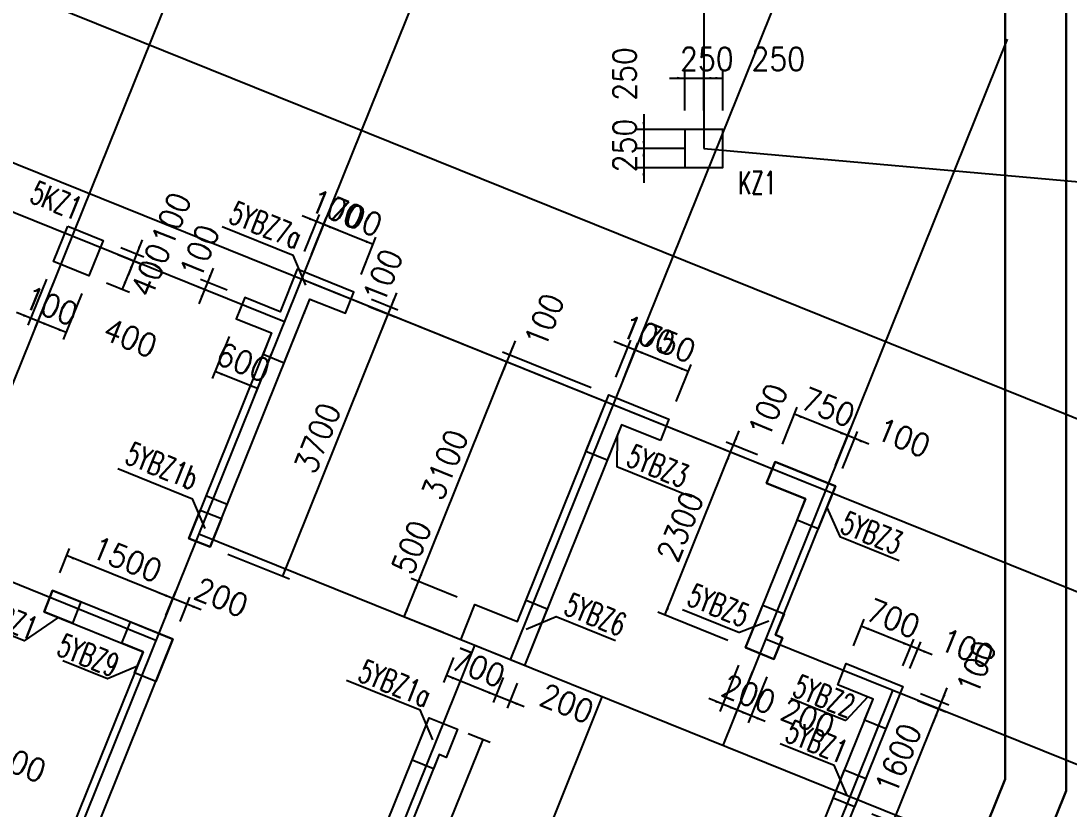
# Model space of a CAD drawing. Extents: x 387171 to 699106, y 11966 to 245688.
# Drawn here: x 554113 to 567842, y 75440 to 85760 of the extents above; entities that cross this region are included whole.
import ezdxf

# ---------------------------------------------------------------- set-up
doc = ezdxf.new("R2010")
doc.units = 0
doc.header["$LTSCALE"] = 100
doc.header["$MEASUREMENT"] = 0
doc.linetypes.add('DASHED', pattern=[19.05, 12.7, -6.35])
for name, color, linetype in [('b边缘构件', 235, 'Continuous'), ('COLU', 7, 'Continuous'), ('colu-主楼', 7, 'Continuous'), ('COLU_DASH', 9, 'DASHED'), ('DIM', 3, 'Continuous'), ('DOTE', 253, 'Continuous'), ('h后浇带(新)', 1, 'Continuous'), ('NUM', 7, 'Continuous'), ('wall-主楼', 2, 'Continuous'), ('Y阴影', 254, 'Continuous'), ('小尺寸', 4, 'Continuous'), ('边缘构件标注', 1, 'Continuous')]:
    doc.layers.add(name, color=color, linetype=linetype)
doc.styles.get("Standard").update_dxf_attribs({"font": 'standard'})
doc.dimstyles.get("Standard").update_dxf_attribs({"dimtxt": 300, "dimasz": 100, "dimexe": 100, "dimexo": 250, "dimgap": 100, "dimtad": 0, "dimtoh": 1, "dimdec": 0, "dimdsep": 46, "dimcen": 0.09, "dimclrt": 7, "dimadec": 0, "dimazin": 0, "dimtfac": 1, "dimtdec": 4, "dimtofl": 0, "dimtmove": 0, "dimatfit": 3, "dimfxl": 1, "dimtolj": 1, "dimtzin": 0, "dimarcsym": 0})

# ---------------------------------------------------------------- blocks, each defined once
blk = doc.blocks.new('*D4456')
at = {"layer": '小尺寸', "color": 0, "linetype": 'ByBlock', "lineweight": -2}
for p, q in [((555422, 82794), (555721, 82673)), ((555703, 82896), (555516, 82432)), ((555384, 82701), (555684, 82580))]:
    blk.add_line(p, q, dxfattribs=at)
for points in [[(555628, 82710), (555650, 82809), (555681, 82797)], [(555591, 82618), (555569, 82519), (555538, 82531)]]:
    blk.add_solid(points, dxfattribs=at)
at = {"layer": '小尺寸', "color": 7, "linetype": 'Continuous', "lineweight": -2, "insert": (556081, 83164), "char_height": 300, "width": 476.67, "attachment_point": 5, "rotation": 68.0454}
blk.add_mtext('100', dxfattribs=at)
blk = doc.blocks.new('*D83')
at = {"layer": '小尺寸', "color": 0, "linetype": 'ByBlock', "lineweight": -2}
for p, q in [((555384, 82701), (555684, 82580)), ((555591, 82618), (555441, 82247)), ((555235, 82330), (555534, 82209))]:
    blk.add_line(p, q, dxfattribs=at)
for points in [[(555591, 82618), (555569, 82519), (555538, 82531)], [(555441, 82247), (555463, 82346), (555494, 82333)]]:
    blk.add_solid(points, dxfattribs=at)
at = {"layer": '小尺寸', "color": 7, "linetype": 'Continuous', "lineweight": -2, "insert": (555812, 82497), "char_height": 300, "width": 576.67, "attachment_point": 5, "rotation": 68.0454}
blk.add_mtext('400', dxfattribs=at)
blk = doc.blocks.new('*D984')
at = {"layer": '小尺寸', "color": 0, "linetype": 'ByBlock', "lineweight": -2}
for p, q in [((554538, 82341), (554295, 81738)), ((554909, 82191), (554666, 81589)), ((554704, 81681), (554333, 81831))]:
    blk.add_line(p, q, dxfattribs=at)
for points in [[(554333, 81831), (554432, 81809), (554419, 81778)], [(554704, 81681), (554605, 81703), (554617, 81734)]]:
    blk.add_solid(points, dxfattribs=at)
at = {"layer": '小尺寸', "color": 7, "linetype": 'Continuous', "lineweight": -2, "insert": (555545, 81612), "char_height": 300, "width": 576.67, "attachment_point": 5, "rotation": 338.0454}
blk.add_mtext('400', dxfattribs=at)
blk = doc.blocks.new('*D610')
at = {"layer": '小尺寸', "color": 0, "linetype": 'ByBlock', "lineweight": -2}
for p, q in [((554446, 82378), (554203, 81776)), ((554538, 82341), (554295, 81738)), ((554518, 81756), (554055, 81943))]:
    blk.add_line(p, q, dxfattribs=at)
for points in [[(554240, 81868), (554141, 81890), (554153, 81921)], [(554333, 81831), (554432, 81809), (554419, 81778)]]:
    blk.add_solid(points, dxfattribs=at)
at = {"layer": '小尺寸', "color": 7, "linetype": 'Continuous', "lineweight": -2, "insert": (554506, 82030), "char_height": 300, "width": 476.67, "attachment_point": 5, "rotation": 338.0454}
blk.add_mtext('100', dxfattribs=at)
blk = doc.blocks.new('*D1362')
at = {"layer": '小尺寸', "color": 0, "linetype": 'ByBlock', "lineweight": -2}
for p, q in [((559780, 77425), (559648, 77097)), ((560335, 76928), (559686, 77190)), ((560430, 77163), (560298, 76835))]:
    blk.add_line(p, q, dxfattribs=at)
for points in [[(559686, 77190), (559785, 77168), (559772, 77137)], [(560335, 76928), (560236, 76950), (560248, 76981)]]:
    blk.add_solid(points, dxfattribs=at)
at = {"layer": '小尺寸', "color": 7, "linetype": 'Continuous', "lineweight": -2, "insert": (560104, 77291), "char_height": 300, "width": 566.67, "attachment_point": 5, "rotation": 338.0454}
blk.add_mtext('700', dxfattribs=at)
blk = doc.blocks.new('*D1127')
at = {"layer": '小尺寸', "color": 0, "linetype": 'ByBlock', "lineweight": -2}
for p, q in [((559132, 77956), (559319, 78419)), ((559829, 78214), (559226, 78457)), ((559642, 77750), (559039, 77993))]:
    blk.add_line(p, q, dxfattribs=at)
for points in [[(559319, 78419), (559297, 78320), (559266, 78333)], [(559132, 77956), (559154, 78055), (559185, 78042)]]:
    blk.add_solid(points, dxfattribs=at)
at = {"layer": '小尺寸', "color": 7, "linetype": 'Continuous', "lineweight": -2, "insert": (559230, 78868), "char_height": 300, "width": 566.67, "attachment_point": 5, "rotation": 68.0454}
blk.add_mtext('500', dxfattribs=at)
blk = doc.blocks.new('*D1889')
at = {"layer": '小尺寸', "color": 0, "linetype": 'ByBlock', "lineweight": -2}
for p, q in [((560403, 81109), (560590, 81573)), ((561582, 80957), (560422, 81425)), ((561544, 80865), (560385, 81332))]:
    blk.add_line(p, q, dxfattribs=at)
for points in [[(560515, 81387), (560537, 81486), (560568, 81474)], [(560478, 81295), (560456, 81196), (560425, 81208)]]:
    blk.add_solid(points, dxfattribs=at)
at = {"layer": '小尺寸', "color": 7, "linetype": 'Continuous', "lineweight": -2, "insert": (560968, 81841), "char_height": 300, "width": 476.67, "attachment_point": 5, "rotation": 68.0454}
blk.add_mtext('100', dxfattribs=at)
blk = doc.blocks.new('*D4438')
at = {"layer": '小尺寸', "color": 0, "linetype": 'ByBlock', "lineweight": -2}
for p, q in [((566049, 77461), (565585, 77648)), ((565667, 77316), (565808, 77666)), ((565759, 77279), (565901, 77629))]:
    blk.add_line(p, q, dxfattribs=at)
for points in [[(565770, 77573), (565671, 77595), (565684, 77626)], [(565863, 77536), (565962, 77514), (565950, 77483)]]:
    blk.add_solid(points, dxfattribs=at)
at = {"layer": '小尺寸', "color": 7, "linetype": 'Continuous', "lineweight": -2, "insert": (566504, 77547), "char_height": 300, "width": 476.67, "attachment_point": 5, "rotation": 338.0454}
blk.add_mtext('100', dxfattribs=at)
blk = doc.blocks.new('*D56')
at = {"layer": '小尺寸', "color": 0, "linetype": 'ByBlock', "lineweight": -2}
for p, q in [((565017, 77578), (565159, 77928)), ((565770, 77573), (565121, 77835)), ((565667, 77316), (565808, 77666))]:
    blk.add_line(p, q, dxfattribs=at)
for points in [[(565121, 77835), (565220, 77813), (565208, 77782)], [(565770, 77573), (565671, 77595), (565684, 77626)]]:
    blk.add_solid(points, dxfattribs=at)
at = {"layer": '小尺寸', "color": 7, "linetype": 'Continuous', "lineweight": -2, "insert": (565539, 77936), "char_height": 300, "width": 566.67, "attachment_point": 5, "rotation": 338.0454}
blk.add_mtext('700', dxfattribs=at)
blk = doc.blocks.new('*D4235')
at = {"layer": '小尺寸', "color": 0, "linetype": 'ByBlock', "lineweight": -2}
for p, q in [((565538, 75266), (566136, 76750)), ((565858, 76862), (566229, 76712)), ((565259, 75378), (565630, 75228))]:
    blk.add_line(p, q, dxfattribs=at)
for points in [[(566136, 76750), (566114, 76651), (566083, 76663)], [(565538, 75266), (565560, 75365), (565591, 75352)]]:
    blk.add_solid(points, dxfattribs=at)
at = {"layer": '小尺寸', "color": 7, "linetype": 'Continuous', "lineweight": -2, "insert": (565605, 76101), "char_height": 300, "width": 685, "attachment_point": 5, "rotation": 68.0454}
blk.add_mtext('1600', dxfattribs=at)
blk = doc.blocks.new('*D576')
at = {"layer": '小尺寸', "color": 0, "linetype": 'ByBlock', "lineweight": -2}
for p, q in [((566061, 76564), (566248, 77028)), ((565895, 76954), (566266, 76805)), ((565858, 76862), (566229, 76712))]:
    blk.add_line(p, q, dxfattribs=at)
for points in [[(566173, 76842), (566195, 76941), (566226, 76929)], [(566136, 76750), (566114, 76651), (566083, 76663)]]:
    blk.add_solid(points, dxfattribs=at)
at = {"layer": '小尺寸', "color": 7, "linetype": 'Continuous', "lineweight": -2, "insert": (566626, 77296), "char_height": 300, "width": 476.67, "attachment_point": 5, "rotation": 68.0454}
blk.add_mtext('100', dxfattribs=at)
blk = doc.blocks.new('*D199')
at = {"layer": '小尺寸', "color": 0, "linetype": 'ByBlock', "lineweight": -2}
for p, q in [((563698, 77247), (563455, 76644)), ((563884, 77172), (563641, 76569)), ((563864, 76587), (563307, 76812))]:
    blk.add_line(p, q, dxfattribs=at)
for points in [[(563493, 76737), (563394, 76759), (563406, 76790)], [(563678, 76662), (563777, 76640), (563765, 76609)]]:
    blk.add_solid(points, dxfattribs=at)
at = {"layer": '小尺寸', "color": 7, "linetype": 'Continuous', "lineweight": -2, "insert": (564422, 76632), "char_height": 300, "width": 566.67, "attachment_point": 5, "rotation": 338.0454}
blk.add_mtext('200', dxfattribs=at)
blk = doc.blocks.new('*D1103')
at = {"layer": '小尺寸', "color": 0, "linetype": 'ByBlock', "lineweight": -2}
for p, q in [((563334, 79928), (563521, 80391)), ((563761, 80079), (563353, 80243)), ((563724, 79986), (563316, 80150))]:
    blk.add_line(p, q, dxfattribs=at)
for points in [[(563446, 80206), (563468, 80305), (563499, 80292)], [(563409, 80113), (563387, 80014), (563356, 80027)]]:
    blk.add_solid(points, dxfattribs=at)
at = {"layer": '小尺寸', "color": 7, "linetype": 'Continuous', "lineweight": -2, "insert": (563899, 80660), "char_height": 300, "width": 476.67, "attachment_point": 5, "rotation": 68.0454}
blk.add_mtext('100', dxfattribs=at)
blk = doc.blocks.new('*D1665')
at = {"layer": '小尺寸', "color": 0, "linetype": 'ByBlock', "lineweight": -2}
for p, q in [((563513, 77322), (563270, 76719)), ((563698, 77247), (563455, 76644)), ((563678, 76662), (563122, 76886))]:
    blk.add_line(p, q, dxfattribs=at)
for points in [[(563307, 76812), (563208, 76834), (563220, 76865)], [(563493, 76737), (563591, 76715), (563579, 76684)]]:
    blk.add_solid(points, dxfattribs=at)
at = {"layer": '小尺寸', "color": 7, "linetype": 'Continuous', "lineweight": -2, "insert": (563647, 76944), "char_height": 300, "width": 566.67, "attachment_point": 5, "rotation": 338.0454}
blk.add_mtext('200', dxfattribs=at)
blk = doc.blocks.new('*D1424')
at = {"layer": '小尺寸', "color": 0, "linetype": 'ByBlock', "lineweight": -2}
for p, q in [((562549, 77980), (563409, 80113)), ((563724, 79986), (563316, 80150)), ((563374, 77647), (562456, 78017))]:
    blk.add_line(p, q, dxfattribs=at)
for points in [[(563409, 80113), (563387, 80014), (563356, 80027)], [(562549, 77980), (562571, 78079), (562602, 78066)]]:
    blk.add_solid(points, dxfattribs=at)
at = {"layer": '小尺寸', "color": 7, "linetype": 'Continuous', "lineweight": -2, "insert": (562747, 79140), "char_height": 300, "width": 780, "attachment_point": 5, "rotation": 68.0454}
blk.add_mtext('2300', dxfattribs=at)
blk = doc.blocks.new('*D1597')
at = {"layer": '小尺寸', "color": 0, "linetype": 'ByBlock', "lineweight": -2}
for p, q in [((565219, 80217), (564755, 80404)), ((564782, 79937), (564978, 80422)), ((564875, 79899), (565071, 80385))]:
    blk.add_line(p, q, dxfattribs=at)
for points in [[(564941, 80330), (564842, 80351), (564854, 80382)], [(565033, 80292), (565132, 80270), (565120, 80239)]]:
    blk.add_solid(points, dxfattribs=at)
at = {"layer": '小尺寸', "color": 7, "linetype": 'Continuous', "lineweight": -2, "insert": (565674, 80303), "char_height": 300, "width": 476.67, "attachment_point": 5, "rotation": 338.0454}
blk.add_mtext('100', dxfattribs=at)
blk = doc.blocks.new('*D2500')
at = {"layer": '小尺寸', "color": 0, "linetype": 'ByBlock', "lineweight": -2}
for p, q in [((564087, 80217), (564282, 80703)), ((564941, 80330), (564245, 80610)), ((564782, 79937), (564978, 80422))]:
    blk.add_line(p, q, dxfattribs=at)
for points in [[(564245, 80610), (564344, 80588), (564332, 80557)], [(564941, 80330), (564842, 80351), (564854, 80382)]]:
    blk.add_solid(points, dxfattribs=at)
at = {"layer": '小尺寸', "color": 7, "linetype": 'Continuous', "lineweight": -2, "insert": (564686, 80702), "char_height": 300, "width": 566.67, "attachment_point": 5, "rotation": 338.0454}
blk.add_mtext('750', dxfattribs=at)
blk = doc.blocks.new('*D2121')
at = {"layer": '小尺寸', "color": 0, "linetype": 'ByBlock', "lineweight": -2}
for p, q in [((562000, 81058), (562196, 81544)), ((562854, 81171), (562158, 81451)), ((562696, 80778), (562891, 81263))]:
    blk.add_line(p, q, dxfattribs=at)
for points in [[(562158, 81451), (562257, 81429), (562245, 81398)], [(562854, 81171), (562755, 81193), (562767, 81224)]]:
    blk.add_solid(points, dxfattribs=at)
at = {"layer": '小尺寸', "color": 7, "linetype": 'Continuous', "lineweight": -2, "insert": (562600, 81543), "char_height": 300, "width": 566.67, "attachment_point": 5, "rotation": 338.0454}
blk.add_mtext('750', dxfattribs=at)
blk = doc.blocks.new('*D3025')
at = {"layer": '小尺寸', "color": 0, "linetype": 'ByBlock', "lineweight": -2}
for p, q in [((562344, 81376), (561880, 81563)), ((561907, 81096), (562103, 81581)), ((562000, 81058), (562196, 81544))]:
    blk.add_line(p, q, dxfattribs=at)
for points in [[(562066, 81489), (561967, 81510), (561979, 81541)], [(562158, 81451), (562257, 81429), (562245, 81398)]]:
    blk.add_solid(points, dxfattribs=at)
at = {"layer": '小尺寸', "color": 7, "linetype": 'Continuous', "lineweight": -2, "insert": (562332, 81651), "char_height": 300, "width": 476.67, "attachment_point": 5, "rotation": 338.0454}
blk.add_mtext('100', dxfattribs=at)
blk = doc.blocks.new('*D2618')
at = {"layer": '小尺寸', "color": 0, "linetype": 'ByBlock', "lineweight": -2}
for p, q in [((560430, 77163), (560298, 76835)), ((560615, 77088), (560483, 76761)), ((560706, 76778), (560149, 77003))]:
    blk.add_line(p, q, dxfattribs=at)
for points in [[(560335, 76928), (560236, 76950), (560248, 76981)], [(560520, 76853), (560619, 76831), (560607, 76800)]]:
    blk.add_solid(points, dxfattribs=at)
at = {"layer": '小尺寸', "color": 7, "linetype": 'Continuous', "lineweight": -2, "insert": (561264, 76823), "char_height": 300, "width": 566.67, "attachment_point": 5, "rotation": 338.0454}
blk.add_mtext('200', dxfattribs=at)
blk = doc.blocks.new('*D709')
at = {"layer": '小尺寸', "color": 0, "linetype": 'ByBlock', "lineweight": -2}
for p, q in [((559319, 78419), (560478, 81295)), ((560988, 81089), (560385, 81332)), ((559829, 78214), (559226, 78457))]:
    blk.add_line(p, q, dxfattribs=at)
for points in [[(560478, 81295), (560456, 81196), (560425, 81208)], [(559319, 78419), (559341, 78518), (559372, 78506)]]:
    blk.add_solid(points, dxfattribs=at)
at = {"layer": '小尺寸', "color": 7, "linetype": 'Continuous', "lineweight": -2, "insert": (559666, 79950), "char_height": 300, "width": 775, "attachment_point": 5, "rotation": 68.0454}
blk.add_mtext('3100', dxfattribs=at)
blk = doc.blocks.new('*D3503')
at = {"layer": '小尺寸', "color": 0, "linetype": 'ByBlock', "lineweight": -2}
for p, q in [((556839, 81629), (556617, 81078)), ((557393, 81399), (557174, 80854)), ((557211, 80947), (556654, 81171))]:
    blk.add_line(p, q, dxfattribs=at)
for points in [[(556654, 81171), (556753, 81149), (556741, 81118)], [(557211, 80947), (557112, 80969), (557124, 81000)]]:
    blk.add_solid(points, dxfattribs=at)
at = {"layer": '小尺寸', "color": 7, "linetype": 'Continuous', "lineweight": -2, "insert": (557026, 81291), "char_height": 300, "width": 556.67, "attachment_point": 5, "rotation": 338.0454}
blk.add_mtext('600', dxfattribs=at)
blk = doc.blocks.new('*D3143')
at = {"layer": '小尺寸', "color": 0, "linetype": 'ByBlock', "lineweight": -2}
for p, q in [((557919, 82703), (558115, 83189)), ((558727, 82834), (558077, 83096)), ((558568, 82442), (558764, 82927))]:
    blk.add_line(p, q, dxfattribs=at)
for points in [[(558077, 83096), (558176, 83074), (558164, 83043)], [(558727, 82834), (558628, 82856), (558640, 82887)]]:
    blk.add_solid(points, dxfattribs=at)
at = {"layer": '小尺寸', "color": 7, "linetype": 'Continuous', "lineweight": -2, "insert": (558495, 83197), "char_height": 300, "width": 566.67, "attachment_point": 5, "rotation": 338.0454}
blk.add_mtext('700', dxfattribs=at)
blk = doc.blocks.new('*D4010')
at = {"layer": '小尺寸', "color": 0, "linetype": 'ByBlock', "lineweight": -2}
for p, q in [((558263, 83021), (557799, 83208)), ((557826, 82741), (558022, 83226)), ((557919, 82703), (558115, 83189))]:
    blk.add_line(p, q, dxfattribs=at)
for points in [[(557985, 83134), (557886, 83156), (557898, 83186)], [(558077, 83096), (558176, 83074), (558164, 83043)]]:
    blk.add_solid(points, dxfattribs=at)
at = {"layer": '小尺寸', "color": 7, "linetype": 'Continuous', "lineweight": -2, "insert": (558251, 83296), "char_height": 300, "width": 476.67, "attachment_point": 5, "rotation": 338.0454}
blk.add_mtext('100', dxfattribs=at)
blk = doc.blocks.new('*D4178')
at = {"layer": '小尺寸', "color": 0, "linetype": 'ByBlock', "lineweight": -2}
for p, q in [((556632, 82521), (556445, 82058)), ((556775, 82140), (556427, 82280)), ((556813, 82233), (556464, 82373))]:
    blk.add_line(p, q, dxfattribs=at)
for points in [[(556557, 82336), (556579, 82435), (556610, 82422)], [(556520, 82243), (556498, 82144), (556467, 82157)]]:
    blk.add_solid(points, dxfattribs=at)
at = {"layer": '小尺寸', "color": 7, "linetype": 'Continuous', "lineweight": -2, "insert": (556452, 82743), "char_height": 300, "width": 476.67, "attachment_point": 5, "rotation": 68.0454}
blk.add_mtext('100', dxfattribs=at)
blk = doc.blocks.new('*D3948')
at = {"layer": '小尺寸', "color": 0, "linetype": 'ByBlock', "lineweight": -2}
for p, q in [((558707, 82116), (559052, 81977)), ((559034, 82200), (558847, 81736)), ((558669, 82024), (559014, 81885))]:
    blk.add_line(p, q, dxfattribs=at)
for points in [[(558959, 82015), (558981, 82114), (559012, 82101)], [(558921, 81922), (558899, 81823), (558869, 81835)]]:
    blk.add_solid(points, dxfattribs=at)
at = {"layer": '小尺寸', "color": 7, "linetype": 'Continuous', "lineweight": -2, "insert": (558853, 82422), "char_height": 300, "width": 476.67, "attachment_point": 5, "rotation": 68.0454}
blk.add_mtext('100', dxfattribs=at)
blk = doc.blocks.new('*D542')
at = {"layer": '小尺寸', "color": 0, "linetype": 'ByBlock', "lineweight": -2}
for p, q in [((558671, 72643), (560167, 76352)), ((559973, 76431), (560259, 76315)), ((558477, 72721), (558764, 72605))]:
    blk.add_line(p, q, dxfattribs=at)
for points in [[(560167, 76352), (560145, 76254), (560114, 76266)], [(558671, 72643), (558693, 72742), (558724, 72729)]]:
    blk.add_solid(points, dxfattribs=at)
at = {"layer": '小尺寸', "color": 7, "linetype": 'Continuous', "lineweight": -2, "insert": (559187, 74591), "char_height": 300, "width": 790, "attachment_point": 5, "rotation": 68.0454}
blk.add_mtext('4000', dxfattribs=at)
blk = doc.blocks.new('*D2148')
at = {"layer": '小尺寸', "color": 0, "linetype": 'ByBlock', "lineweight": -2}
for p, q in [((556474, 78048), (555917, 78273)), ((556012, 77973), (556140, 78291)), ((556198, 77898), (556326, 78216))]:
    blk.add_line(p, q, dxfattribs=at)
for points in [[(556103, 78198), (556004, 78220), (556016, 78251)], [(556288, 78123), (556387, 78101), (556375, 78070)]]:
    blk.add_solid(points, dxfattribs=at)
at = {"layer": '小尺寸', "color": 7, "linetype": 'Continuous', "lineweight": -2, "insert": (556737, 78212), "char_height": 300, "width": 566.67, "attachment_point": 5, "rotation": 338.0454}
blk.add_mtext('200', dxfattribs=at)
blk = doc.blocks.new('*D3069')
at = {"layer": '小尺寸', "color": 0, "linetype": 'ByBlock', "lineweight": -2}
for p, q in [((554621, 78534), (554749, 78852)), ((556103, 78198), (554712, 78759)), ((556012, 77973), (556140, 78291))]:
    blk.add_line(p, q, dxfattribs=at)
for points in [[(554712, 78759), (554811, 78737), (554798, 78706)], [(556103, 78198), (556004, 78220), (556016, 78251)]]:
    blk.add_solid(points, dxfattribs=at)
at = {"layer": '小尺寸', "color": 7, "linetype": 'Continuous', "lineweight": -2, "insert": (555501, 78710), "char_height": 300, "width": 690, "attachment_point": 5, "rotation": 338.0454}
blk.add_mtext('1500', dxfattribs=at)
blk = doc.blocks.new('*D2655')
at = {"layer": '小尺寸', "color": 0, "linetype": 'ByBlock', "lineweight": -2}
for p, q in [((553462, 75659), (553628, 76071)), ((553869, 75866), (553405, 76053)), ((553555, 75621), (553721, 76033))]:
    blk.add_line(p, q, dxfattribs=at)
for points in [[(553591, 75978), (553492, 76000), (553504, 76031)], [(553683, 75940), (553782, 75918), (553770, 75888)]]:
    blk.add_solid(points, dxfattribs=at)
at = {"layer": '小尺寸', "color": 7, "linetype": 'Continuous', "lineweight": -2, "insert": (554091, 76046), "char_height": 300, "width": 476.67, "attachment_point": 5, "rotation": 338.0454}
blk.add_mtext('100', dxfattribs=at)
blk = doc.blocks.new('*D2927')
at = {"layer": '小尺寸', "color": 0, "linetype": 'ByBlock', "lineweight": -2}
for p, q in [((558669, 82023), (559014, 81884)), ((558921, 81922), (557538, 78490)), ((556822, 78779), (557631, 78453))]:
    blk.add_line(p, q, dxfattribs=at)
for points in [[(558921, 81922), (558899, 81823), (558868, 81835)], [(557538, 78490), (557560, 78589), (557591, 78577)]]:
    blk.add_solid(points, dxfattribs=at)
at = {"layer": '小尺寸', "color": 7, "linetype": 'Continuous', "lineweight": -2, "insert": (557998, 80299), "char_height": 300, "width": 780, "attachment_point": 5, "rotation": 68.0454}
blk.add_mtext('3700', dxfattribs=at)
blk = doc.blocks.new('*D3881')
at = {"layer": 'DIM', "color": 0, "linetype": 'ByBlock', "lineweight": -2}
for p, q in [((562608, 85012), (563258, 85012)), ((562808, 84589), (562808, 85112)), ((563058, 84589), (563058, 85112))]:
    blk.add_line(p, q, dxfattribs=at)
for points in [[(562808, 85012), (562708, 84995), (562708, 85029)], [(563058, 85012), (563158, 85029), (563158, 84995)]]:
    blk.add_solid(points, dxfattribs=at)
at = {"layer": 'DIM', "color": 7, "linetype": 'Continuous', "lineweight": -2, "insert": (563098, 85262), "char_height": 300, "width": 566.67, "attachment_point": 5}
blk.add_mtext('250', dxfattribs=at)
blk = doc.blocks.new('*D2875')
at = {"layer": 'DIM', "color": 0, "linetype": 'ByBlock', "lineweight": -2}
for p, q in [((563058, 84589), (563058, 85112)), ((563058, 85012), (563308, 85012)), ((563308, 84589), (563308, 85112))]:
    blk.add_line(p, q, dxfattribs=at)
for points in [[(563058, 85012), (563158, 85029), (563158, 84995)], [(563308, 85012), (563208, 84995), (563208, 85029)]]:
    blk.add_solid(points, dxfattribs=at)
at = {"layer": 'DIM', "color": 7, "linetype": 'Continuous', "lineweight": -2, "insert": (564034, 85262), "char_height": 300, "width": 566.67, "attachment_point": 5}
blk.add_mtext('250', dxfattribs=at)
blk = doc.blocks.new('*D212')
at = {"layer": 'DIM', "color": 0, "linetype": 'ByBlock', "lineweight": -2}
for p, q in [((562271, 84539), (562271, 83889)), ((562808, 84339), (562171, 84339)), ((562808, 84089), (562171, 84089))]:
    blk.add_line(p, q, dxfattribs=at)
for points in [[(562271, 84339), (562254, 84439), (562288, 84439)], [(562271, 84089), (562288, 83989), (562254, 83989)]]:
    blk.add_solid(points, dxfattribs=at)
at = {"layer": 'DIM', "color": 7, "linetype": 'Continuous', "lineweight": -2, "insert": (562021, 85066), "char_height": 300, "width": 566.67, "attachment_point": 5, "rotation": 90}
blk.add_mtext('250', dxfattribs=at)
blk = doc.blocks.new('*D3759')
at = {"layer": 'DIM', "color": 0, "linetype": 'ByBlock', "lineweight": -2}
for p, q in [((562271, 84289), (562271, 83639)), ((562808, 84089), (562171, 84089)), ((562808, 83839), (562171, 83839))]:
    blk.add_line(p, q, dxfattribs=at)
for points in [[(562271, 84089), (562254, 84189), (562288, 84189)], [(562271, 83839), (562288, 83739), (562254, 83739)]]:
    blk.add_solid(points, dxfattribs=at)
at = {"layer": 'DIM', "color": 7, "linetype": 'Continuous', "lineweight": -2, "insert": (562021, 84129), "char_height": 300, "width": 566.67, "attachment_point": 5, "rotation": 90}
blk.add_mtext('250', dxfattribs=at)
blk = doc.blocks.new('1')
at = {"layer": 'h后浇带(新)', "color": 6, "lineweight": 30}
for p, q in [((617913, 550880), (632181, 534727)), ((617314, 550350), (631479, 534314))]:
    blk.add_line(p, q, dxfattribs=at)
for points in [[(632181, 534727), (634510, 528149), (635020, 526711)], [(631479, 534314), (633756, 527882), (634068, 527003)]]:
    blk.add_lwpolyline(points, dxfattribs=at)
blk = doc.blocks.new('后浇带现场')
at = {"color": 1, "lineweight": 30, "rotation": 318.5460777723208}
blk.add_blockref('1', (-77006, 620463), dxfattribs=at)

msp = doc.modelspace()

# ---------------------------------------------------------------- hatches: boundary and pattern name
at = {"layer": 'Y阴影'}
h = msp.add_hatch(dxfattribs=at)
h.set_pattern_fill('ANSI31', color=256, scale=25, angle=-21.95462, style=0)
h.set_pattern_definition([])
h.paths.add_polyline_path([(557899, 82118.7), (558362.7, 81931.8), (558474.9, 82210), (557732.9, 82509.1), (557508.6, 81952.7), (557044.8, 82139.6), (556932.7, 81861.4), (557396.4, 81674.4), (557284.3, 81396.2), (557562.5, 81284)], flags=0)
h = msp.add_hatch(dxfattribs=at)
h.set_pattern_fill('ANSI31', color=256, scale=25, angle=-21.95462, style=0)
h.set_pattern_definition([])
h.paths.add_polyline_path([(562490, 80268.1), (561979.7, 80473.3), (561793, 80010), (561514.7, 80122.1), (561813.8, 80864.1), (562602.1, 80546)], flags=0)
h = msp.add_hatch(dxfattribs=at)
h.set_pattern_fill('ANSI31', color=256, scale=25, angle=-21.95462, style=0)
h.set_pattern_definition([])
h.paths.add_polyline_path([(564781.6, 79667.4), (564557.3, 79111), (564279.1, 79223.1), (564391.2, 79501.4), (563881.1, 79707), (563993.3, 79985.2)], flags=0)
h = msp.add_hatch(dxfattribs=at)
h.set_pattern_fill('ANSI31', color=256, scale=25, angle=-21.95462, style=0)
h.set_pattern_definition([])
h.paths.add_polyline_path([(556739.9, 79243.3), (556590.3, 78872.3), (556312.1, 78984.5), (556461.6, 79355.4)], flags=0)
h = msp.add_hatch(dxfattribs=at)
h.set_pattern_fill('ANSI31', color=256, scale=25, angle=-21.95462, style=0)
h.set_pattern_definition([])
h.paths.add_polyline_path([(554898.6, 78152.6), (554786.4, 77874.4), (554415.4, 78023.9), (554527.6, 78302.2)], flags=0)
h = msp.add_hatch(dxfattribs=at)
h.set_pattern_fill('ANSI31', color=256, scale=25, angle=-21.95462, style=0)
h.set_pattern_definition([])
h.paths.add_polyline_path([(564089.3, 77682.4), (563977.1, 77404.1), (563606.1, 77553.7), (563830.4, 78110.1), (564108.7, 77998), (563996.5, 77719.7)], flags=0)
h = msp.add_hatch(dxfattribs=at)
h.set_pattern_fill('ANSI31', color=256, scale=25, angle=-21.95462, style=0)
h.set_pattern_definition([])
h.paths.add_polyline_path([(556104.3, 77666.6), (555880, 77110.1), (555601.7, 77222.2), (555713.9, 77500.5), (555435.6, 77612.7), (555547.8, 77890.9)], flags=0)
h = msp.add_hatch(dxfattribs=at)
h.set_pattern_fill('ANSI31', color=256, scale=25, angle=-21.95462, style=0)
h.set_pattern_definition([])
h.paths.add_polyline_path([(565666, 77046.8), (565441.7, 76490.3), (565163.4, 76602.4), (565275.6, 76880.7), (564811.8, 77067.6), (564924, 77345.9)], flags=0)
h = msp.add_hatch(dxfattribs=at)
h.set_pattern_fill('ANSI31', color=256, scale=25, angle=-21.95462, style=0)
h.set_pattern_definition([])
h.paths.add_polyline_path([(559516.6, 75967.6), (559238.3, 76079.8), (559462.6, 76636.3), (559833.6, 76486.7), (559684.1, 76115.7), (559591.3, 76153.1)], flags=0)
h = msp.add_hatch(dxfattribs=at)
h.set_pattern_fill('ANSI31', color=256, scale=25, angle=-21.95462, style=0)
h.set_pattern_definition([])
h.paths.add_polyline_path([(565180, 75841.1), (565030.4, 75470.1), (564752.2, 75582.2), (564901.7, 75953.2)], flags=0)

# ---------------------------------------------------------------- linework, layer by layer
at = {"layer": 'b边缘构件'}
for points in [[(557899, 82118.7), (558362.7, 81931.8), (558474.9, 82210), (557732.9, 82509.1), (557508.6, 81952.7), (557044.8, 82139.6), (556932.7, 81861.4), (557396.4, 81674.4), (557284.3, 81396.2), (557562.5, 81284)], [(562490, 80268.1), (561979.7, 80473.3), (561793, 80010), (561514.7, 80122.1), (561813.8, 80864.1), (562602.1, 80546)]]:
    msp.add_lwpolyline(points, close=True, dxfattribs=at)
for points in [[(564781.6, 79667.4), (564557.3, 79111), (564279.1, 79223.1), (564391.2, 79501.4), (563881.1, 79707), (563993.3, 79985.2), (564781.6, 79667.4)], [(556739.9, 79243.3), (556590.3, 78872.3), (556312.1, 78984.5), (556461.6, 79355.4), (556739.9, 79243.3)], [(554898.6, 78152.6), (554786.4, 77874.4), (554415.4, 78023.9), (554527.6, 78302.2), (554898.6, 78152.6)], [(560617.3, 77895.9), (560729.5, 78174.1), (561007.7, 78062), (560708.6, 77320), (559873.9, 77656.5), (560060.8, 78120.2), (560617.3, 77895.9), (560729.5, 78174.1)], [(564089.3, 77682.4), (563977.1, 77404.1), (563606.1, 77553.7), (563830.4, 78110.1), (564108.7, 77998), (563996.5, 77719.7), (564089.3, 77682.4)], [(556104.3, 77666.6), (555880, 77110.1), (555601.7, 77222.2), (555713.9, 77500.5), (555435.6, 77612.7), (555547.8, 77890.9), (556104.3, 77666.6)], [(565666, 77046.8), (565441.7, 76490.3), (565163.4, 76602.4), (565275.6, 76880.7), (564811.8, 77067.6), (564924, 77345.9), (565666, 77046.8)], [(559516.6, 75967.6), (559238.3, 76079.8), (559462.6, 76636.3), (559833.6, 76486.7), (559684.1, 76115.7), (559591.3, 76153.1), (559516.6, 75967.6)], [(565180, 75841.1), (565030.4, 75470.1), (564752.2, 75582.2), (564901.7, 75953.2), (565180, 75841.1)]]:
    msp.add_lwpolyline(points, dxfattribs=at)
for centre in [(558085.9, 82040.7), (557825.6, 81930)]:
    msp.add_arc(centre, 2.5, 68.04538, 158.04538, dxfattribs=at)
at = {"layer": 'COLU'}
msp.add_lwpolyline([(562808.1, 83839.2), (563308.1, 83839.2), (563308.1, 84339.2), (562808.1, 84339.2)], close=True, dxfattribs=at)
at = {"layer": 'colu-主楼'}
msp.add_lwpolyline([(554726, 83074), (555189.8, 82887.1), (555002.8, 82423.3), (554539.1, 82610.3)], close=True, dxfattribs=at)
at = {"layer": 'COLU_DASH'}
for p, q in [((556814.7, 79428.8), (556536.4, 79540.9)), ((559516.6, 75967.6), (559238.3, 76079.8))]:
    msp.add_line(p, q, dxfattribs=at)
at = {"layer": 'DOTE'}
for p, q in [((563058.1, 210429.3), (563058.1, 84089.2)), ((571646, 79056.8), (530053.9, 95822.8)), ((557563.8, 81822.3), (529044.5, 93318.6)), ((570831.9, 77120.7), (537661.8, 90491.8)), ((557387.3, 89408.5), (553099, 78770.2)), ((555881.4, 77648.6), (527362, 89144.9)), ((560169.8, 88286.9), (550186.9, 63522.1)), ((564250.7, 86641.8), (560523.1, 77394.8)), ((567033.1, 85520.2), (563305.6, 76273.2)), ((563058.1, 84089.2), (590806, 81628.2)), ((564651.5, 79612.1), (557788.2, 82378.7)), ((569514.9, 73770.2), (556442.2, 79039.8)), ((553804.1, 62063.9), (560059.4, 77581.7)), ((570075.7, 75161.4), (563866.4, 77664.4)), ((555473.6, 61391), (561728.9, 76908.7)), ((558719.7, 60082.4), (565535.8, 76991.4))]:
    msp.add_line(p, q, dxfattribs=at)
at = {"layer": 'wall-主楼'}
for points in [[(557396.3, 81674.1), (556312.1, 78984.5), (556590.3, 78872.3), (557898.9, 82118.5), (558362.6, 81931.5), (558474.8, 82209.8), (557732.8, 82508.9), (557508.5, 81952.4), (557044.7, 82139.3), (556932.6, 81861.1)], [(562489.9, 80267.8), (561979.8, 80473.4), (560708.6, 77320), (559873.9, 77656.5), (560060.8, 78120.2), (560617.3, 77895.9), (561813.7, 80863.8), (562602.1, 80546)], [(563993.3, 79985.2), (563881.1, 79707), (564391.2, 79501.4), (563606.1, 77553.7), (563977.1, 77404.1), (564089.3, 77682.4), (563996.5, 77719.7), (564781.6, 79667.4)], [(554405.3, 74254.3), (554961.8, 74030), (555074, 74308.2), (554795.7, 74420.4), (556104.3, 77666.6), (554527.6, 78302.1), (554415.4, 78023.9), (555713.9, 77500.5)], [(564811.8, 77067.6), (564924, 77345.9), (565666, 77046.8), (563123.7, 70739.9), (562242.5, 71095.1), (562354.7, 71373.3), (562772.1, 71205.1), (562846.8, 71390.6), (563032.3, 71315.8), (565275.6, 76880.7)]]:
    msp.add_lwpolyline(points, close=True, dxfattribs=at)
msp.add_lwpolyline([(559833.6, 76486.7), (559684.1, 76115.7), (559591.3, 76153.1), (558208, 72721.4), (556909.5, 73244.8), (557021.7, 73523.1), (557856.4, 73186.6), (557931.2, 73372.1), (558116.7, 73297.3), (559462.6, 76636.3), (559833.6, 76486.7)], dxfattribs=at)
at = {"layer": '边缘构件标注', "color": 200}
for p, q in [((556747.2, 83067.9), (557679.8, 82692)), ((557845.9, 82301.6), (557679.8, 82692)), ((561923.7, 80334.3), (561919, 79919.8)), ((562900.1, 79524.3), (561919, 79919.8)), ((555381.5, 79898.7), (556359.9, 79504.3)), ((556526, 79113.9), (556359.9, 79504.3)), ((562777.4, 78051.7), (563523.9, 77750.8)), ((563908.1, 77901.5), (563523.9, 77750.8)), ((558379, 77127), (559342.2, 76738.7)), ((564196, 76893.3), (564919.8, 76601.5)), ((565205.4, 76909), (564919.8, 76601.5)), ((559508.3, 76348.3), (559342.2, 76738.7)), ((564056.4, 76300.1), (564764.7, 76014.6)), ((564930.8, 75624.2), (564764.7, 76014.6))]:
    msp.add_line(p, q, dxfattribs=at)
for points in [[(564669.5, 79389.2), (564839.9, 79009.5), (565619, 78695.4)], [(554600.9, 77949.1), (554154.7, 77644.6), (553570.4, 77880.1)], [(560731.9, 77795.8), (561122.3, 77961.9), (561901.4, 77647.8)], [(555638.1, 77312.4), (555247.7, 77146.3), (554663.4, 77381.8)]]:
    msp.add_lwpolyline(points, dxfattribs=at)

# ---------------------------------------------------------------- block references
at = {"color": 3, "lineweight": 30}
msp.add_blockref('后浇带现场', (-182998.7, -527042.1), dxfattribs=at)

# ---------------------------------------------------------------- texts
at = {"layer": 'NUM', "color": 200, "width": 0.7}
msp.add_text('KZ1', height=300, dxfattribs=at).set_placement((563508.2, 83490))
at = {"layer": '边缘构件标注', "color": 200, "width": 0.7}
for s, p in [('5KZ1', (554210.3, 83395.6)), ('5YBZ7a', (556816.7, 83129.4)), ('5YBZ1b', (555458, 79975.6)), ('5YBZ3', (562024.1, 79946)), ('5YBZ3', (564825.2, 79070.4)), ('5YBZ6', (561207, 78000)), ('5YBZ5', (562819.6, 78120.8)), ('5YBZ1', (553495.2, 77950.9)), ('5YBZ9', (554563.7, 77466.4)), ('5YBZ1a', (558508.5, 77127.8)), ('5YBZ2', (564202.2, 76931.3)), ('5YBZ1', (564103.1, 76335.9))]:
    msp.add_text(s, height=300, rotation=338.04538, dxfattribs=at).set_placement(p)

# ---------------------------------------------------------------- dimensions: what is measured, and where the dimension line sits
at = {"layer": 'DIM', "color": 200}
for p1, p2, distance, picture, middle in [((562808.1, 84339.2), (563058.1, 84339.2), 672.9, '*D3881', (562590, 85262.1)), ((563058.1, 84339.2), (563058.1, 84089.2), -787.2, '*D212', (562020.9, 84557.3))]:
    dim = msp.add_aligned_dim(p1=p1, p2=p2, distance=distance, dimstyle='Standard', dxfattribs=at)
    dim.commit()
    dim.dimension.update_dxf_attribs({"geometry": picture, "text_midpoint": middle})
for base, p1, p2, angle, picture, middle in [((563308.1, 85012.1), (563058.1, 84339.2), (563308.1, 84339.2), 180, '*D2875', (563526.1, 85262.1)), ((562270.9, 83839.2), (563058.1, 84089.2), (563058.1, 83839.2), 90, '*D3759', (562020.9, 83621.1))]:
    dim = msp.add_linear_dim(base=base, p1=p1, p2=p2, angle=angle, dimstyle='Standard', dxfattribs=at)
    dim.commit()
    dim.dimension.update_dxf_attribs({"geometry": picture, "text_midpoint": middle})
at = {"layer": '小尺寸'}
for p1, p2, distance, picture, middle in [((555189.8, 82887.1), (555152.4, 82794.3), 472.7, '*D4456', (555935.6, 82804.2)), ((555152.4, 82794.3), (555002.8, 82423.3), 472.7, '*D83', (555591.6, 81950.9)), ((554631.9, 82572.9), (554539.1, 82610.3), 800, '*D610', (554146.2, 82175.7)), ((555002.8, 82423.3), (554631.9, 82572.9), 800, '*D984', (554999.5, 81831.7)), ((561776.3, 80771.1), (561813.7, 80863.8), 1400, '*D1889', (560822.6, 81481.1)), ((560060.8, 78120.2), (561219.8, 80995.4), 800, '*D709', (559666.5, 79950.4)), ((563955.9, 79892.5), (563993.3, 79985.2), 589.9, '*D1103', (563753.5, 80299.6)), ((559873.9, 77656.5), (560060.8, 78120.2), 800, '*D1127', (558993.5, 78280.9)), ((565573.2, 77084.2), (564924, 77345.9), -527.4, '*D56', (565539.3, 77936.1)), ((565666, 77046.8), (565573.2, 77084.2), -527.4, '*D4438', (566143.9, 77692.3)), ((560523.1, 77394.8), (559873.9, 77656.5), 503.2, '*D1362', (560103.8, 77290.8)), ((565625.8, 76955.2), (565663.2, 77047.9), -550, '*D576', (566480.6, 76936.1)), ((563977.1, 77404.1), (563791.6, 77478.9), 800, '*D199', (563973.7, 76812.5)), ((565027.6, 75471.2), (565625.8, 76955.2), -550, '*D4235', (565604.9, 76101))]:
    dim = msp.add_aligned_dim(p1=p1, p2=p2, distance=distance, dimstyle='Standard', dxfattribs=at)
    dim.commit()
    dim.dimension.update_dxf_attribs({"geometry": picture, "text_midpoint": middle})
for base, p1, p2, angle, picture, middle in [((557984.6, 83133.6), (557825.5, 82471.5), (557732.8, 82508.9), 158.04538, '*D4010', (557890.8, 83440.9)), ((558077.4, 83096.2), (558474.8, 82209.8), (557825.5, 82471.5), 158.04538, '*D3143', (558495.5, 83197.2)), ((556519.8, 82243.1), (557044.7, 82139.3), (557007.3, 82046.6), 68.04538, '*D4178', (556306.6, 82383)), ((558921.4, 81921.9), (558474.8, 82209.8), (558437.4, 82117), 68.04538, '*D3948', (558708.2, 82061.8)), ((557538, 78490.3), (558437.3, 82116.8), (556590.3, 78872.3), 68.04538, '*D2927', (557997.8, 80299.4)), ((556654.5, 81171.1), (557486.6, 81630.6), (556932.6, 81861.1), 158.04538, '*D3503', (557026.2, 81290.8)), ((562065.5, 81488.5), (561906.5, 80826.5), (561813.7, 80863.8), 158.04538, '*D3025', (561971.7, 81795.9)), ((562158.3, 81451.2), (562602.1, 80546), (561906.5, 80826.5), 158.04538, '*D2121', (562599.6, 81542.8)), ((564245.1, 80609.9), (564688.9, 79704.8), (563993.3, 79985.2), 158.04538, '*D2500', (564686.4, 80701.6)), ((564940.7, 80329.5), (564781.6, 79667.4), (564688.9, 79704.8), 158.04538, '*D1597', (565314.2, 80448.5)), ((563408.8, 80113), (563606.1, 77553.7), (563955.9, 79892.5), 68.04538, '*D1424', (562747, 79139.9)), ((554711.7, 78758.8), (555918.8, 77741.3), (554527.6, 78302.2), 158.04538, '*D3069', (555500.8, 78710.3)), ((556102.9, 78198), (556104.3, 77666.6), (555918.8, 77741.3), 158.04538, '*D2148', (556289.1, 78392.5)), ((563307, 76811.7), (563791.6, 77478.9), (563606.1, 77553.7), 158.04538, '*D1665', (563198.2, 77125.1)), ((560335, 76928), (560708.6, 77320), (560523.1, 77394.8), 158.04538, '*D2618', (560816.2, 77003.6)), ((560166.7, 76352.5), (558245.4, 72814.2), (559740.9, 76524.1), 68.04538, '*D542', (559187, 74591)), ((553590.6, 75977.8), (553461.3, 75389.6), (553368.6, 75427), 158.04538, '*D2655', (553730.5, 76190.9))]:
    dim = msp.add_linear_dim(base=base, p1=p1, p2=p2, angle=angle, dimstyle='Standard', dxfattribs=at)
    dim.commit()
    dim.dimension.update_dxf_attribs({"geometry": picture, "text_midpoint": middle})

doc.saveas('drawing.dxf')
